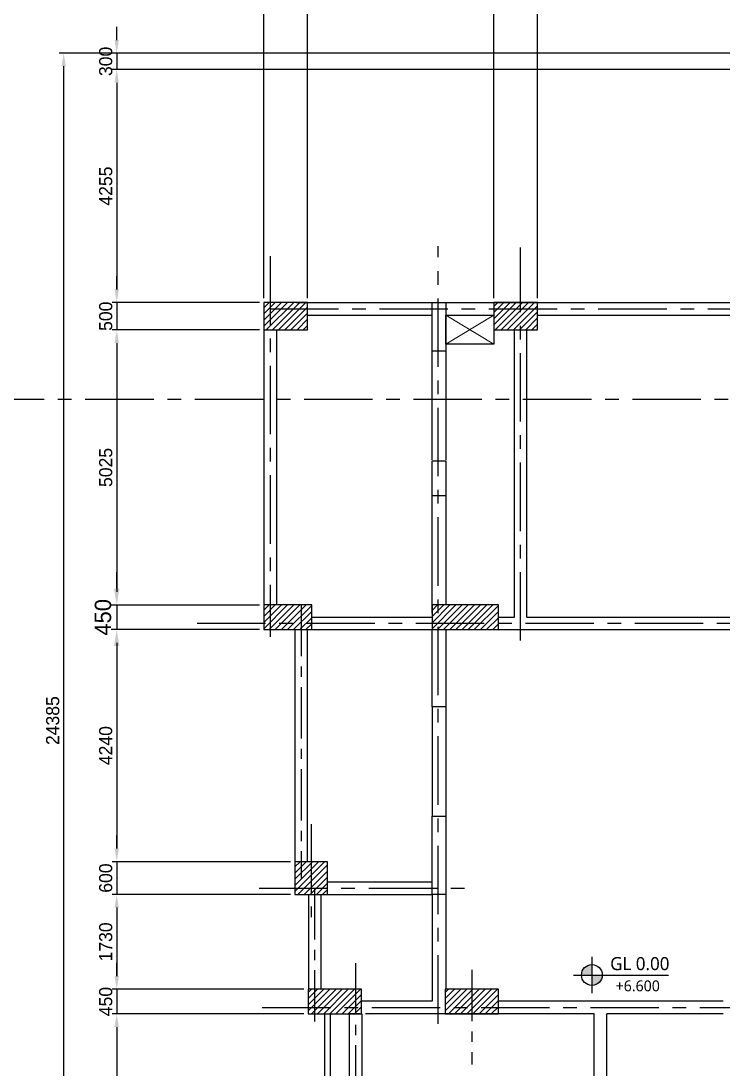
# Model space of a CAD drawing. Header units: millimetres. Extents: x -5 to 1510635, y -6 to 71285.
# Drawn here: x 443086 to 455920, y 18642 to 37788 of the extents above; entities that cross this region are included whole.
import ezdxf

# ---------------------------------------------------------------- set-up
doc = ezdxf.new("R2010")
doc.units = ezdxf.units.MM
doc.header["$LTSCALE"] = 1000
for name, pattern in [('CENTER', [2, 1.25, -0.25, 0.25, -0.25]), ('HIDDEN', [0.375, 0.25, -0.125]), ('S-BM-1ST$0$HIDDEN', [9.525, 6.35, -3.175]), ('S-COL 1ST$0$HIDDEN', [9.525, 6.35, -3.175])]:
    doc.linetypes.add(name, pattern=pattern)
for name, color, linetype in [('1', 1, 'CENTER'), ('A-SYM', 6, 'Continuous'), ('MP-4', 4, 'HIDDEN'), ('MP-8', 8, 'Continuous'), ('S-BM-1ST$0$S-BEAM', 21, 'Continuous'), ('S-BM-1ST$0$S-BEAMS-1', 21, 'Continuous'), ('S-BM-1ST$0$S-TEXT', 21, 'Continuous'), ('S-COL 1ST$0$S-COL-1', 31, 'Continuous'), ('S-COL 1ST$0$S-COL-HATCH', 11, 'Continuous'), ('S-COL 1ST$0$S-RCWALL', 31, 'Continuous'), ('S-GRID', 11, 'CENTER'), ('S-TEXT-3', 31, 'Continuous')]:
    doc.layers.add(name, color=color, linetype=linetype)
doc.layers.add('S-BM-1ST$0$S-HATCH', color=11, linetype='Continuous', lineweight=13)
doc.styles.add('맑은고딕', font='malgun.ttf', dxfattribs={"height": 800})
doc.dimstyles.new('MPS2', dxfattribs={"dimscale": 100, "dimtxt": 3, "dimasz": 3, "dimexe": 1, "dimexo": 1, "dimgap": 1, "dimtad": 1, "dimzin": 12, "dimdsep": 46, "dimtxsty": 'Standard', "dimcen": 1, "dimclrd": 1, "dimclre": 1, "dimclrt": 7, "dimazin": 2, "dimtfac": 1, "dimtmove": 0, "dimatfit": 3, "dimfxl": 1, "dimarcsym": 0})

# ---------------------------------------------------------------- blocks, each defined once
blk = doc.blocks.new('S-COL 1ST')
at = {"layer": 'S-COL 1ST$0$S-COL-HATCH'}
h = blk.add_hatch(dxfattribs=at)
h.set_pattern_fill('ANSI31', color=256, scale=25)
h.set_pattern_definition([(45, (-1560.12, 18780), (-56.1266008, 56.1266008), [])])
h.paths.add_polyline_path([(3998377, -137939), (3999177, -137939), (3999177, -137439), (3998377, -137439)])
h = blk.add_hatch(dxfattribs=at)
h.set_pattern_fill('ANSI31', color=256, scale=25)
h.set_pattern_definition([(45, (2845, 18780), (-56.1266008, 56.1266008), [])])
h.paths.add_polyline_path([(4002582, -137939), (4003382, -137939), (4003382, -137439), (4002582, -137439)])
h = blk.add_hatch(dxfattribs=at)
h.set_pattern_fill('ANSI31', color=256, scale=25)
h.set_pattern_definition([(45, (-5e-10, 109.054), (-56.1266008, 56.1266008), [])])
h.paths.add_polyline_path([(3998377, -143414), (3999252, -143414), (3999252, -142964), (3998377, -142964)])
h = blk.add_hatch(dxfattribs=at)
h.set_pattern_fill('ANSI31', color=256, scale=25)
h.set_pattern_definition([(45, (3414.82, 109.054), (-56.1266008, 56.1266008), [])])
h.paths.add_polyline_path([(4001452, -143414), (4002667, -143414), (4002667, -142964), (4001452, -142964)])
h = blk.add_hatch(dxfattribs=at)
h.set_pattern_fill('ANSI31', color=256, scale=25)
h.set_pattern_definition([(45, (-994.82, 8565.32), (-56.1266008, 56.1266008), [])])
h.paths.add_polyline_path([(3998942, -148253), (3999542, -148253), (3999542, -147653), (3998942, -147653)])
h = blk.add_hatch(dxfattribs=at)
h.set_pattern_fill('ANSI31', color=256, scale=25)
h.set_pattern_definition([(45, (-748.12, 6384.94), (-56.1266008, 56.1266008), [])])
h.paths.add_polyline_path([(3999189, -150434), (4000164, -150434), (4000164, -149984), (3999189, -149984)])
h = blk.add_hatch(dxfattribs=at)
h.set_pattern_fill('ANSI31', color=256, scale=25)
h.set_pattern_definition([(45, (1755, 6384.94), (-56.1266008, 56.1266008), [])])
h.paths.add_polyline_path([(4001692, -150434), (4002667, -150434), (4002667, -149984), (4001692, -149984)])
at = {"layer": 'S-COL 1ST$0$S-COL-1'}
for p, q in [((4003382, -137689, 0), (4003382, -137439, 0)), ((4000134, -150434, 0), (3999934, -150434, 0)), ((4002637, -150434, 0), (4002437, -150434, 0))]:
    blk.add_line(p, q, dxfattribs=at)
at = {"layer": 'S-COL 1ST$0$S-COL-1', "elevation": 0}
for points in [[(3998377, -137939), (3999177, -137939), (3999177, -137439), (3998377, -137439)], [(4002582, -137939), (4003382, -137939), (4003382, -137439), (4002582, -137439)], [(3998377, -143414), (3999252, -143414), (3999252, -142964), (3998377, -142964)], [(4001452, -143414), (4002667, -143414), (4002667, -142964), (4001452, -142964)], [(3998942, -148253), (3999542, -148253), (3999542, -147653), (3998942, -147653)], [(3999189, -150434), (4000164, -150434), (4000164, -149984), (3999189, -149984)], [(4001692, -150434), (4002667, -150434), (4002667, -149984), (4001692, -149984)]]:
    blk.add_lwpolyline(points, close=True, dxfattribs=at)
at = {"layer": 'S-COL 1ST$0$S-RCWALL', "linetype": 'S-COL 1ST$0$HIDDEN', "elevation": 0}
for points in [[(4001451, -137439), (4001701, -137439), (4001701, -138329), (4001451, -138329)], [(4001451, -140329), (4001701, -140329), (4001701, -140967), (4001451, -140967)], [(4001451, -143414), (4001701, -143414), (4001701, -144824), (4001451, -144824)], [(4001451, -146823), (4001701, -146823), (4001701, -148253), (4001451, -148253)]]:
    blk.add_lwpolyline(points, close=True, dxfattribs=at)
blk = doc.blocks.new('1223333333')
at = {"layer": 'A-SYM'}
h = blk.add_hatch(color=256, dxfattribs=at)
h.paths.add_polyline_path([(-984, 0), (-984, 96, 0.414214), (-1080, 0)])
h.paths.add_polyline_path([(-888, 0), (-984, 0), (-984, -96, 0.414214)])
blk.add_line((-984, 168), (-984, -168), dxfattribs=at)
blk.add_lwpolyline([(-1152, 0), (-297.6, 0), (-276.9, 0)], dxfattribs=at)
blk.add_circle((-984, 0), 96, dxfattribs=at)
blk = doc.blocks.new('*D228')
at = {"layer": 'DEFPOINTS', "color": 0, "linetype": 'ByBlock', "transparency": 16777216}
for p in [(448325, 38369), (447525, 32644, 0), (448325, 32644, 0)]:
    blk.add_point(p, dxfattribs=at)
at = {"layer": 'MP-8', "color": 1, "linetype": 'ByBlock', "lineweight": -2, "transparency": 16777216}
for p, q in [((447525, 32724), (447525, 38449)), ((447765, 38369), (448085, 38369)), ((448325, 32724), (448325, 38449))]:
    blk.add_line(p, q, dxfattribs=at)
at = {"layer": 'MP-8', "color": 1, "linetype": 'ByBlock', "transparency": 16777216}
for points in [[(447765, 38409), (447765, 38329), (447525, 38369)], [(448085, 38409), (448085, 38329), (448325, 38369)]]:
    blk.add_solid(points, dxfattribs=at)
at = {"layer": 'MP-8', "color": 7, "linetype": 'ByBlock', "transparency": 16777216, "insert": (447925, 38569), "char_height": 240, "attachment_point": 5}
blk.add_mtext('800', dxfattribs=at)
blk = doc.blocks.new('*D229')
at = {"layer": 'DEFPOINTS', "color": 0, "linetype": 'ByBlock', "transparency": 16777216}
for p in [(451730, 38369), (448325, 32644, 0), (451730, 32644, 0)]:
    blk.add_point(p, dxfattribs=at)
at = {"layer": 'MP-8', "color": 1, "linetype": 'ByBlock', "lineweight": -2, "transparency": 16777216}
for p, q in [((448325, 32724), (448325, 38449)), ((448565, 38369), (451490, 38369)), ((451730, 32724), (451730, 38449))]:
    blk.add_line(p, q, dxfattribs=at)
at = {"layer": 'MP-8', "color": 1, "linetype": 'ByBlock', "transparency": 16777216}
for points in [[(448565, 38409), (448565, 38329), (448325, 38369)], [(451490, 38409), (451490, 38329), (451730, 38369)]]:
    blk.add_solid(points, dxfattribs=at)
at = {"layer": 'MP-8', "color": 7, "linetype": 'ByBlock', "transparency": 16777216, "insert": (450028, 38569), "char_height": 240, "attachment_point": 5}
blk.add_mtext('3405', dxfattribs=at)
blk = doc.blocks.new('*D230')
at = {"layer": 'DEFPOINTS', "color": 0, "linetype": 'ByBlock', "transparency": 16777216}
for p in [(452530, 38369), (451730, 32644, 0), (452530, 32644)]:
    blk.add_point(p, dxfattribs=at)
at = {"layer": 'MP-8', "color": 1, "linetype": 'ByBlock', "lineweight": -2, "transparency": 16777216}
for p, q in [((451730, 32724), (451730, 38449)), ((451970, 38369), (452290, 38369)), ((452530, 32724), (452530, 38449))]:
    blk.add_line(p, q, dxfattribs=at)
at = {"layer": 'MP-8', "color": 1, "linetype": 'ByBlock', "transparency": 16777216}
for points in [[(451970, 38409), (451970, 38329), (451730, 38369)], [(452290, 38409), (452290, 38329), (452530, 38369)]]:
    blk.add_solid(points, dxfattribs=at)
at = {"layer": 'MP-8', "color": 7, "linetype": 'ByBlock', "transparency": 16777216, "insert": (452130, 38569), "char_height": 240, "attachment_point": 5}
blk.add_mtext('800', dxfattribs=at)
blk = doc.blocks.new('*D231')
at = {"layer": 'DEFPOINTS', "color": 0, "linetype": 'ByBlock', "transparency": 16777216}
for p in [(456360, 38369), (452530, 32644), (456360, 32644)]:
    blk.add_point(p, dxfattribs=at)
at = {"layer": 'MP-8', "color": 1, "linetype": 'ByBlock', "lineweight": -2, "transparency": 16777216}
for p, q in [((452530, 32724), (452530, 38449)), ((452770, 38369), (456120, 38369)), ((456360, 32724), (456360, 38449))]:
    blk.add_line(p, q, dxfattribs=at)
at = {"layer": 'MP-8', "color": 1, "linetype": 'ByBlock', "transparency": 16777216}
for points in [[(452770, 38409), (452770, 38329), (452530, 38369)], [(456120, 38409), (456120, 38329), (456360, 38369)]]:
    blk.add_solid(points, dxfattribs=at)
at = {"layer": 'MP-8', "color": 7, "linetype": 'ByBlock', "transparency": 16777216, "insert": (454445, 38569), "char_height": 240, "attachment_point": 5}
blk.add_mtext('3830', dxfattribs=at)
blk = doc.blocks.new('*D239')
at = {"layer": 'DEFPOINTS', "color": 0, "linetype": 'ByBlock', "transparency": 16777216}
for p in [(447525, 39199), (447525, 32644, 0), (477465, 20312, 0)]:
    blk.add_point(p, dxfattribs=at)
at = {"layer": 'MP-8', "color": 1, "linetype": 'ByBlock', "lineweight": -2, "transparency": 16777216}
for p, q in [((447525, 32724), (447525, 39279)), ((477465, 20392), (477465, 39279)), ((477225, 39199), (447765, 39199))]:
    blk.add_line(p, q, dxfattribs=at)
at = {"layer": 'MP-8', "color": 1, "linetype": 'ByBlock', "transparency": 16777216}
for points in [[(447765, 39239), (447765, 39159), (447525, 39199)], [(477225, 39239), (477225, 39159), (477465, 39199)]]:
    blk.add_solid(points, dxfattribs=at)
at = {"layer": 'MP-8', "color": 7, "linetype": 'ByBlock', "transparency": 16777216, "insert": (462495, 39399), "char_height": 240, "attachment_point": 5}
blk.add_mtext('29940', dxfattribs=at)
blk = doc.blocks.new('*D240')
at = {"layer": 'DEFPOINTS', "color": 0, "linetype": 'ByBlock', "transparency": 16777216}
for p in [(463470, 37200, 0), (444836, 36900), (463785, 36900, 0)]:
    blk.add_point(p, dxfattribs=at)
at = {"layer": 'MP-8', "color": 1, "linetype": 'ByBlock', "lineweight": -2, "transparency": 16777216}
for p, q in [((444836, 37440), (444836, 37680)), ((463390, 37200), (444756, 37200)), ((444836, 37200), (444836, 36900)), ((463705, 36900), (444756, 36900)), ((444836, 36660), (444836, 36420))]:
    blk.add_line(p, q, dxfattribs=at)
at = {"layer": 'MP-8', "color": 1, "linetype": 'ByBlock', "transparency": 16777216}
for points in [[(444796, 37440), (444876, 37440), (444836, 37200)], [(444796, 36660), (444876, 36660), (444836, 36900)]]:
    blk.add_solid(points, dxfattribs=at)
at = {"layer": 'MP-8', "color": 7, "linetype": 'ByBlock', "transparency": 16777216, "insert": (444636, 37050), "char_height": 240, "attachment_point": 5, "rotation": 90}
blk.add_mtext('300', dxfattribs=at)
blk = doc.blocks.new('*D241')
at = {"layer": 'DEFPOINTS', "color": 0, "linetype": 'ByBlock', "transparency": 16777216}
for p in [(463785, 36900, 0), (444836, 32644), (447525, 32644, 0)]:
    blk.add_point(p, dxfattribs=at)
at = {"layer": 'MP-8', "color": 1, "linetype": 'ByBlock', "lineweight": -2, "transparency": 16777216}
for p, q in [((463705, 36900), (444756, 36900)), ((444836, 36660), (444836, 32884)), ((447445, 32644), (444756, 32644))]:
    blk.add_line(p, q, dxfattribs=at)
at = {"layer": 'MP-8', "color": 1, "linetype": 'ByBlock', "transparency": 16777216}
for points in [[(444796, 36660), (444876, 36660), (444836, 36900)], [(444796, 32884), (444876, 32884), (444836, 32644)]]:
    blk.add_solid(points, dxfattribs=at)
at = {"layer": 'MP-8', "color": 7, "linetype": 'ByBlock', "transparency": 16777216, "insert": (444636, 34772), "char_height": 240, "attachment_point": 5, "rotation": 90}
blk.add_mtext('4255', dxfattribs=at)
blk = doc.blocks.new('*D242')
at = {"layer": 'DEFPOINTS', "color": 0, "linetype": 'ByBlock', "transparency": 16777216}
for p in [(447525, 32644, 0), (444836, 32144), (447525, 32144, 0)]:
    blk.add_point(p, dxfattribs=at)
at = {"layer": 'MP-8', "color": 1, "linetype": 'ByBlock', "lineweight": -2, "transparency": 16777216}
for p, q in [((444836, 32884), (444836, 33124)), ((447445, 32644), (444756, 32644)), ((444836, 32644), (444836, 32144)), ((447445, 32144), (444756, 32144)), ((444836, 31904), (444836, 31664))]:
    blk.add_line(p, q, dxfattribs=at)
at = {"layer": 'MP-8', "color": 1, "linetype": 'ByBlock', "transparency": 16777216}
for points in [[(444796, 32884), (444876, 32884), (444836, 32644)], [(444796, 31904), (444876, 31904), (444836, 32144)]]:
    blk.add_solid(points, dxfattribs=at)
at = {"layer": 'MP-8', "color": 7, "linetype": 'ByBlock', "transparency": 16777216, "insert": (444636, 32394), "char_height": 240, "attachment_point": 5, "rotation": 90}
blk.add_mtext('500', dxfattribs=at)
blk = doc.blocks.new('*D243')
at = {"layer": 'DEFPOINTS', "color": 0, "linetype": 'ByBlock', "transparency": 16777216}
for p in [(447525, 32144, 0), (444836, 27119), (447525, 27119)]:
    blk.add_point(p, dxfattribs=at)
at = {"layer": 'MP-8', "color": 1, "linetype": 'ByBlock', "lineweight": -2, "transparency": 16777216}
for p, q in [((447445, 32144), (444756, 32144)), ((444836, 31904), (444836, 27359)), ((447445, 27119), (444756, 27119))]:
    blk.add_line(p, q, dxfattribs=at)
at = {"layer": 'MP-8', "color": 1, "linetype": 'ByBlock', "transparency": 16777216}
for points in [[(444796, 31904), (444876, 31904), (444836, 32144)], [(444796, 27359), (444876, 27359), (444836, 27119)]]:
    blk.add_solid(points, dxfattribs=at)
at = {"layer": 'MP-8', "color": 7, "linetype": 'ByBlock', "transparency": 16777216, "insert": (444636, 29632), "char_height": 240, "attachment_point": 5, "rotation": 90}
blk.add_mtext('5025', dxfattribs=at)
blk = doc.blocks.new('*D244')
at = {"layer": 'DEFPOINTS', "color": 0, "linetype": 'ByBlock', "transparency": 16777216}
for p in [(447525, 27119), (444836, 26669), (447525, 26669)]:
    blk.add_point(p, dxfattribs=at)
at = {"layer": 'S-TEXT-3', "color": 1, "linetype": 'ByBlock', "lineweight": -2, "transparency": 16777216}
for p, q in [((444836, 27419), (444836, 27719)), ((447425, 27119), (444736, 27119)), ((444836, 27119), (444836, 26669)), ((447425, 26669), (444736, 26669)), ((444836, 26369), (444836, 26069))]:
    blk.add_line(p, q, dxfattribs=at)
at = {"layer": 'S-TEXT-3', "color": 1, "linetype": 'ByBlock', "transparency": 16777216}
for points in [[(444786, 27419), (444886, 27419), (444836, 27119)], [(444786, 26369), (444886, 26369), (444836, 26669)]]:
    blk.add_solid(points, dxfattribs=at)
at = {"layer": 'S-TEXT-3', "color": 7, "linetype": 'ByBlock', "transparency": 16777216, "insert": (444586, 26894), "char_height": 300, "attachment_point": 5, "rotation": 90}
blk.add_mtext('450', dxfattribs=at)
blk = doc.blocks.new('*D245')
at = {"layer": 'DEFPOINTS', "color": 0, "linetype": 'ByBlock', "transparency": 16777216}
for p in [(447525, 26669), (444836, 22430), (448091, 22430)]:
    blk.add_point(p, dxfattribs=at)
at = {"layer": 'MP-8', "color": 1, "linetype": 'ByBlock', "lineweight": -2, "transparency": 16777216}
for p, q in [((447445, 26669), (444756, 26669)), ((444836, 26429), (444836, 22670)), ((448011, 22430), (444756, 22430))]:
    blk.add_line(p, q, dxfattribs=at)
at = {"layer": 'MP-8', "color": 1, "linetype": 'ByBlock', "transparency": 16777216}
for points in [[(444796, 26429), (444876, 26429), (444836, 26669)], [(444796, 22670), (444876, 22670), (444836, 22430)]]:
    blk.add_solid(points, dxfattribs=at)
at = {"layer": 'MP-8', "color": 7, "linetype": 'ByBlock', "transparency": 16777216, "insert": (444636, 24550), "char_height": 240, "attachment_point": 5, "rotation": 90}
blk.add_mtext('4240', dxfattribs=at)
blk = doc.blocks.new('*D246')
at = {"layer": 'DEFPOINTS', "color": 0, "linetype": 'ByBlock', "transparency": 16777216}
for p in [(448091, 22430), (444836, 21830), (448091, 21830)]:
    blk.add_point(p, dxfattribs=at)
at = {"layer": 'MP-8', "color": 1, "linetype": 'ByBlock', "lineweight": -2, "transparency": 16777216}
for p, q in [((444836, 22670), (444836, 22910)), ((448011, 22430), (444756, 22430)), ((444836, 22430), (444836, 21830)), ((448011, 21830), (444756, 21830)), ((444836, 21590), (444836, 21350))]:
    blk.add_line(p, q, dxfattribs=at)
at = {"layer": 'MP-8', "color": 1, "linetype": 'ByBlock', "transparency": 16777216}
for points in [[(444796, 22670), (444876, 22670), (444836, 22430)], [(444796, 21590), (444876, 21590), (444836, 21830)]]:
    blk.add_solid(points, dxfattribs=at)
at = {"layer": 'MP-8', "color": 7, "linetype": 'ByBlock', "transparency": 16777216, "insert": (444636, 22130), "char_height": 240, "attachment_point": 5, "rotation": 90}
blk.add_mtext('600', dxfattribs=at)
blk = doc.blocks.new('*D247')
at = {"layer": 'DEFPOINTS', "color": 0, "linetype": 'ByBlock', "transparency": 16777216}
for p in [(448091, 21830), (444836, 20099), (448337, 20099)]:
    blk.add_point(p, dxfattribs=at)
at = {"layer": 'MP-8', "color": 1, "linetype": 'ByBlock', "lineweight": -2, "transparency": 16777216}
for p, q in [((448011, 21830), (444756, 21830)), ((444836, 21590), (444836, 20339)), ((448257, 20099), (444756, 20099))]:
    blk.add_line(p, q, dxfattribs=at)
at = {"layer": 'MP-8', "color": 1, "linetype": 'ByBlock', "transparency": 16777216}
for points in [[(444796, 21590), (444876, 21590), (444836, 21830)], [(444796, 20339), (444876, 20339), (444836, 20099)]]:
    blk.add_solid(points, dxfattribs=at)
at = {"layer": 'MP-8', "color": 7, "linetype": 'ByBlock', "transparency": 16777216, "insert": (444636, 20964), "char_height": 240, "attachment_point": 5, "rotation": 90}
blk.add_mtext('1730', dxfattribs=at)
blk = doc.blocks.new('*D248')
at = {"layer": 'DEFPOINTS', "color": 0, "linetype": 'ByBlock', "transparency": 16777216}
for p in [(448337, 20099), (444836, 19649), (448337, 19649)]:
    blk.add_point(p, dxfattribs=at)
at = {"layer": 'MP-8', "color": 1, "linetype": 'ByBlock', "lineweight": -2, "transparency": 16777216}
for p, q in [((444836, 20339), (444836, 20579)), ((448257, 20099), (444756, 20099)), ((444836, 20099), (444836, 19649)), ((448257, 19649), (444756, 19649)), ((444836, 19409), (444836, 19169))]:
    blk.add_line(p, q, dxfattribs=at)
at = {"layer": 'MP-8', "color": 1, "linetype": 'ByBlock', "transparency": 16777216}
for points in [[(444796, 20339), (444876, 20339), (444836, 20099)], [(444796, 19409), (444876, 19409), (444836, 19649)]]:
    blk.add_solid(points, dxfattribs=at)
at = {"layer": 'MP-8', "color": 7, "linetype": 'ByBlock', "transparency": 16777216, "insert": (444636, 19874), "char_height": 240, "attachment_point": 5, "rotation": 90}
blk.add_mtext('450', dxfattribs=at)
blk = doc.blocks.new('*D249')
at = {"layer": 'DEFPOINTS', "color": 0, "linetype": 'ByBlock', "transparency": 16777216}
for p in [(448337, 19649), (444836, 13864), (449085, 13864)]:
    blk.add_point(p, dxfattribs=at)
at = {"layer": 'MP-8', "color": 1, "linetype": 'ByBlock', "lineweight": -2, "transparency": 16777216}
for p, q in [((448257, 19649), (444756, 19649)), ((444836, 19409), (444836, 14104)), ((449005, 13864), (444756, 13864))]:
    blk.add_line(p, q, dxfattribs=at)
at = {"layer": 'MP-8', "color": 1, "linetype": 'ByBlock', "transparency": 16777216}
for points in [[(444796, 19409), (444876, 19409), (444836, 19649)], [(444796, 14104), (444876, 14104), (444836, 13864)]]:
    blk.add_solid(points, dxfattribs=at)
at = {"layer": 'MP-8', "color": 7, "linetype": 'ByBlock', "transparency": 16777216, "insert": (444636, 16757), "char_height": 240, "attachment_point": 5, "rotation": 90}
blk.add_mtext('5785', dxfattribs=at)
blk = doc.blocks.new('*D252')
at = {"layer": 'DEFPOINTS', "color": 0, "linetype": 'ByBlock', "transparency": 16777216}
for p in [(443867, 37200), (463470, 37200, 0), (448635, 12814, 0)]:
    blk.add_point(p, dxfattribs=at)
at = {"layer": 'MP-8', "color": 1, "linetype": 'ByBlock', "lineweight": -2, "transparency": 16777216}
for p, q in [((463390, 37200), (443787, 37200)), ((443867, 13054), (443867, 36960)), ((448555, 12814), (443787, 12814))]:
    blk.add_line(p, q, dxfattribs=at)
at = {"layer": 'MP-8', "color": 1, "linetype": 'ByBlock', "transparency": 16777216}
for points in [[(443827, 36960), (443907, 36960), (443867, 37200)], [(443827, 13054), (443907, 13054), (443867, 12814)]]:
    blk.add_solid(points, dxfattribs=at)
at = {"layer": 'MP-8', "color": 7, "linetype": 'ByBlock', "transparency": 16777216, "insert": (443667, 25007), "char_height": 240, "attachment_point": 5, "rotation": 90}
blk.add_mtext('24385', dxfattribs=at)

msp = doc.modelspace()

# ---------------------------------------------------------------- linework, layer by layer
at = {"layer": '1'}
msp.add_line((457512.27, 30872.939, 0), (442531.341, 30872.939, 0), dxfattribs=at)
at = {"layer": 'S-BM-1ST$0$S-BEAM'}
for p, q in [((448125.348, 32644.353, 0), (456570.19, 32644.353, 0)), ((447525.348, 32144.353, 0), (447525.039, 27119.353, 0)), ((448090.656, 26669.353, 0), (448090.656, 22329.674, 0)), ((448340.039, 21829.674, 0), (448340.039, 20099.297, 0)), ((449085.472, 19649.297, 0), (449085.472, 13757.722, 0))]:
    msp.add_line(p, q, dxfattribs=at)
at = {"layer": 'S-BM-1ST$0$S-BEAM', "linetype": 'S-BM-1ST$0$HIDDEN'}
for p, q in [((448325.348, 32414.353, 0), (450599.92, 32414.353, 0)), ((450849.912, 32414.353, 0), (451730.472, 32414.353, 0)), ((452530.472, 32414.353, 0), (456360.19, 32414.353, 0)), ((447755.039, 32144.353, 0), (447755.039, 27119.353, 0)), ((452105.781, 26899.353, 0), (452105.781, 32144.353, 0)), ((452335.701, 26899.417, 0), (452335.472, 32144.353, 0)), ((450600.229, 29769.33, 0), (450600.546, 31769.33, 0)), ((450850.229, 31769.33, 0), (450849.912, 29769.33, 0)), ((450600.229, 26969.353, 0), (450600.229, 29116.373, 0)), ((450850.229, 29116.373, 0), (450850.229, 27119.353, 0)), ((448410.347, 26899.353, 0), (450600.229, 26899.353, 0)), ((451815.472, 26899.353, 0), (452105.781, 26899.353, 0)), ((452335.701, 26899.417, 0), (456360.19, 26899.417, 0)), ((448320.656, 26660.299, 0), (448320.347, 22429.674, 0)), ((448400.656, 26669.353, 0), (450600.229, 26669.353, 0)), ((450600.229, 26237.013, 0), (450600.229, 26669.353, 0)), ((450850.229, 26669.353, 0), (456360.19, 26669.353, 0)), ((450850.229, 26669.353, 0), (450850.229, 26237.013, 0)), ((450599.92, 25259.674, 0), (450599.92, 23259.674, 0)), ((450850.229, 25259.674, 0), (450850.229, 23259.674, 0)), ((448690.704, 22059.674, 0), (450600.277, 22059.366, 0)), ((448570.039, 21829.674, 0), (448570.039, 20099.297, 0)), ((448690.656, 21829.674, 0), (450600.229, 21829.366, 0)), ((450600.229, 21829.366, 0), (450600.229, 19879.421, 0)), ((450850.229, 21829.366, 0), (450850.229, 20099.297, 0)), ((450600.229, 19879.421, 0), (449315.348, 19879.421, 0)), ((455919.565, 19879.421, 0), (451815.472, 19879.421, 0)), ((449315.472, 19649.297, 0), (449315.472, 13757.722, 0)), ((453565.472, 19649.193, 0), (449385.472, 19649.193, 0)), ((453565.472, 13864.353, 0), (453565.472, 19649.193, 0)), ((455919.565, 19649.183, 0), (453795.472, 19649.183, 0)), ((453795.472, 13864.353, 0), (453795.472, 19649.183, 0))]:
    msp.add_line(p, q, dxfattribs=at)
at = {"layer": 'S-BM-1ST$0$S-BEAMS-1', "elevation": 0}
for points in [[(448635.472, 19649.297), (448635.472, 19649.297), (448635.472, 12814.353), (477465.097, 12814.353), (477465.097, 20311.706), (475169.944, 20311.706), (475169.944, 23840.001), (473555.124, 23840.001), (473555.124, 26419.353), (471335.19, 26419.353), (471335.19, 33091.353), (470515.19, 33091.353), (470515.19, 33091.353)], [(448735.472, 19649.297), (448735.472, 19649.297), (448735.472, 12914.353), (477365.097, 12914.353), (477365.097, 20211.706), (475069.944, 20211.706), (475069.944, 23740.001), (473455.124, 23740.001), (473455.124, 26319.353), (471235.19, 26319.353), (471235.19, 32991.353), (470515.19, 32991.353), (470515.19, 32991.353)]]:
    msp.add_lwpolyline(points, dxfattribs=at)
at = {"layer": 'S-BM-1ST$0$S-HATCH'}
for p, q in [((450850.229, 32414.353, 0), (451730.472, 31884.33, 0)), ((451730.472, 32414.353, 0), (450850.229, 31884.33, 0))]:
    msp.add_line(p, q, dxfattribs=at)
at = {"layer": 'S-BM-1ST$0$S-TEXT', "elevation": 0}
msp.add_lwpolyline([(450850.229, 32414.353), (451730.472, 32414.353), (451730.472, 31884.33), (450850.229, 31884.33)], close=True, dxfattribs=at)
at = {"layer": 'S-GRID'}
for p, q in [((450715.09, 19470.68, 0), (450715.09, 33672.036, 0)), ((452219.642, 26470.311, 0), (452219.642, 33649.692, 0)), ((447639.912, 33488.879, 0), (447639.912, 26536.942, 0)), ((447639.912, 32529.353, 0), (471095.059, 32529.353, 0)), ((446306.256, 26784.353, 0), (457394.166, 26784.353, 0)), ((448390.656, 23113.153, 0), (448390.656, 21414.671, 0)), ((447442.031, 21944.546, 0), (451235.395, 21944.546, 0)), ((447497.905, 19764.307, 0), (456281.201, 19764.307, 0))]:
    msp.add_line(p, q, dxfattribs=at)
at = {"layer": 'S-GRID', "ltscale": 0.75}
for p, q in [((448205.577, 27119.353, 0), (448205.577, 22129.674, 0)), ((448455.039, 19508.366, 0), (448455.039, 21944.546, 0)), ((449200.472, 20575.167, 0), (449200.472, 12466.773, 0)), ((451327.972, 20452.137, 0), (451327.972, 18723.521, 0))]:
    msp.add_line(p, q, dxfattribs=at)

# ---------------------------------------------------------------- block references
msp.add_blockref('S-COL 1ST', (-3550851.155, 170083.153, 0))
at = {"layer": 'MP-4', "linetype": 'ByBlock', "xscale": 1.984499999962281, "yscale": 1.984499999962281, "zscale": 1.984499999962281}
msp.add_blockref('1223333333', (455475.404, 20359.761, 0), dxfattribs=at)

# ---------------------------------------------------------------- texts
at = {"layer": 'A-SYM', "style": '맑은고딕'}
msp.add_text('GL 0.00', height=238.14, dxfattribs=at).set_placement((453856.052, 20448.829, 0))
at = {"layer": 'A-SYM', "color": 2, "style": '맑은고딕'}
msp.add_text('+6.600', height=198.45, dxfattribs=at).set_placement((453956.582, 20062.393, 0))

# ---------------------------------------------------------------- dimensions: what is measured, and where the dimension line sits
at = {"layer": 'MP-8', "linetype": 'ByBlock'}
for base, p1, p2, picture, middle in [((447525.348, 39199.317), (477465.097, 20311.706, 0), (447525.348, 32644.353, 0), '*D239', (462495.223, 39399.317)), ((448325.348, 38369.498), (447525.348, 32644.353, 0), (448325.348, 32644.353, 0), '*D228', (447925.348, 38569.498)), ((451730.472, 38369.498), (448325.348, 32644.353, 0), (451730.472, 32644.353, 0), '*D229', (450027.91, 38569.498)), ((452530.472, 38369.498), (451730.472, 32644.353, 0), (452530.472, 32644.353), '*D230', (452130.472, 38569.498)), ((456360.19, 38369.498), (452530.472, 32644.353), (456360.19, 32644.353), '*D231', (454445.331, 38569.498))]:
    dim = msp.add_linear_dim(base=base, p1=p1, p2=p2, dimstyle='MPS2', override={"dimscale": 80, "dimdec": 0}, dxfattribs=at)
    dim.commit()
    dim.dimension.update_dxf_attribs({"geometry": picture, "text_midpoint": middle})
for base, p1, p2, picture, middle in [((444835.804, 36899.654), (463470.19, 37199.654, 0), (463785.173, 36899.654, 0), '*D240', (444835.804, 37049.654)), ((444835.804, 32144.353), (447525.348, 32644.353, 0), (447525.348, 32144.353, 0), '*D242', (444835.804, 32394.353)), ((444835.804, 21829.674), (448090.656, 22429.674), (448090.656, 21829.674), '*D246', (444835.804, 22129.674)), ((444835.804, 19649.297), (448337.348, 20099.297), (448337.348, 19649.297), '*D248', (444835.804, 19874.297))]:
    dim = msp.add_linear_dim(base=base, p1=p1, p2=p2, angle=90, dimstyle='MPS2', override={"dimscale": 80, "dimdec": 0}, dxfattribs=at)
    dim.commit()
    dim.dimension.update_dxf_attribs({"geometry": picture, "text_midpoint": middle, "dimtype": 160})
for base, p1, p2, picture, middle in [((443867.365, 37199.654), (448635.472, 12814.353, 0), (463470.19, 37199.654, 0), '*D252', (443667.365, 25007.004)), ((444835.804, 32644.353), (463785.173, 36899.654, 0), (447525.348, 32644.353, 0), '*D241', (444635.804, 34772.004)), ((444835.804, 27119.353), (447525.348, 32144.353, 0), (447525.039, 27119.353), '*D243', (444635.804, 29631.853)), ((444835.804, 22429.674), (447525.348, 26669.353), (448090.656, 22429.674), '*D245', (444635.804, 24549.513)), ((444835.804, 20099.297), (448090.656, 21829.674), (448337.348, 20099.297), '*D247', (444635.804, 20964.485)), ((444835.804, 13864.353), (448337.348, 19649.297), (449085.472, 13864.353), '*D249', (444635.804, 16756.825))]:
    dim = msp.add_linear_dim(base=base, p1=p1, p2=p2, angle=90, dimstyle='MPS2', override={"dimscale": 80, "dimdec": 0}, dxfattribs=at)
    dim.commit()
    dim.dimension.update_dxf_attribs({"geometry": picture, "text_midpoint": middle})
at = {"layer": 'S-TEXT-3', "linetype": 'ByBlock'}
dim = msp.add_linear_dim(base=(444835.804, 26669.353), p1=(447525.039, 27119.353), p2=(447525.348, 26669.353), angle=90, dimstyle='MPS2', override={"dimtmove": 1}, dxfattribs=at)
dim.commit()
dim.dimension.update_dxf_attribs({"geometry": '*D244', "text_midpoint": (444835.804, 26894.353), "dimtype": 160})

doc.saveas('drawing.dxf')
